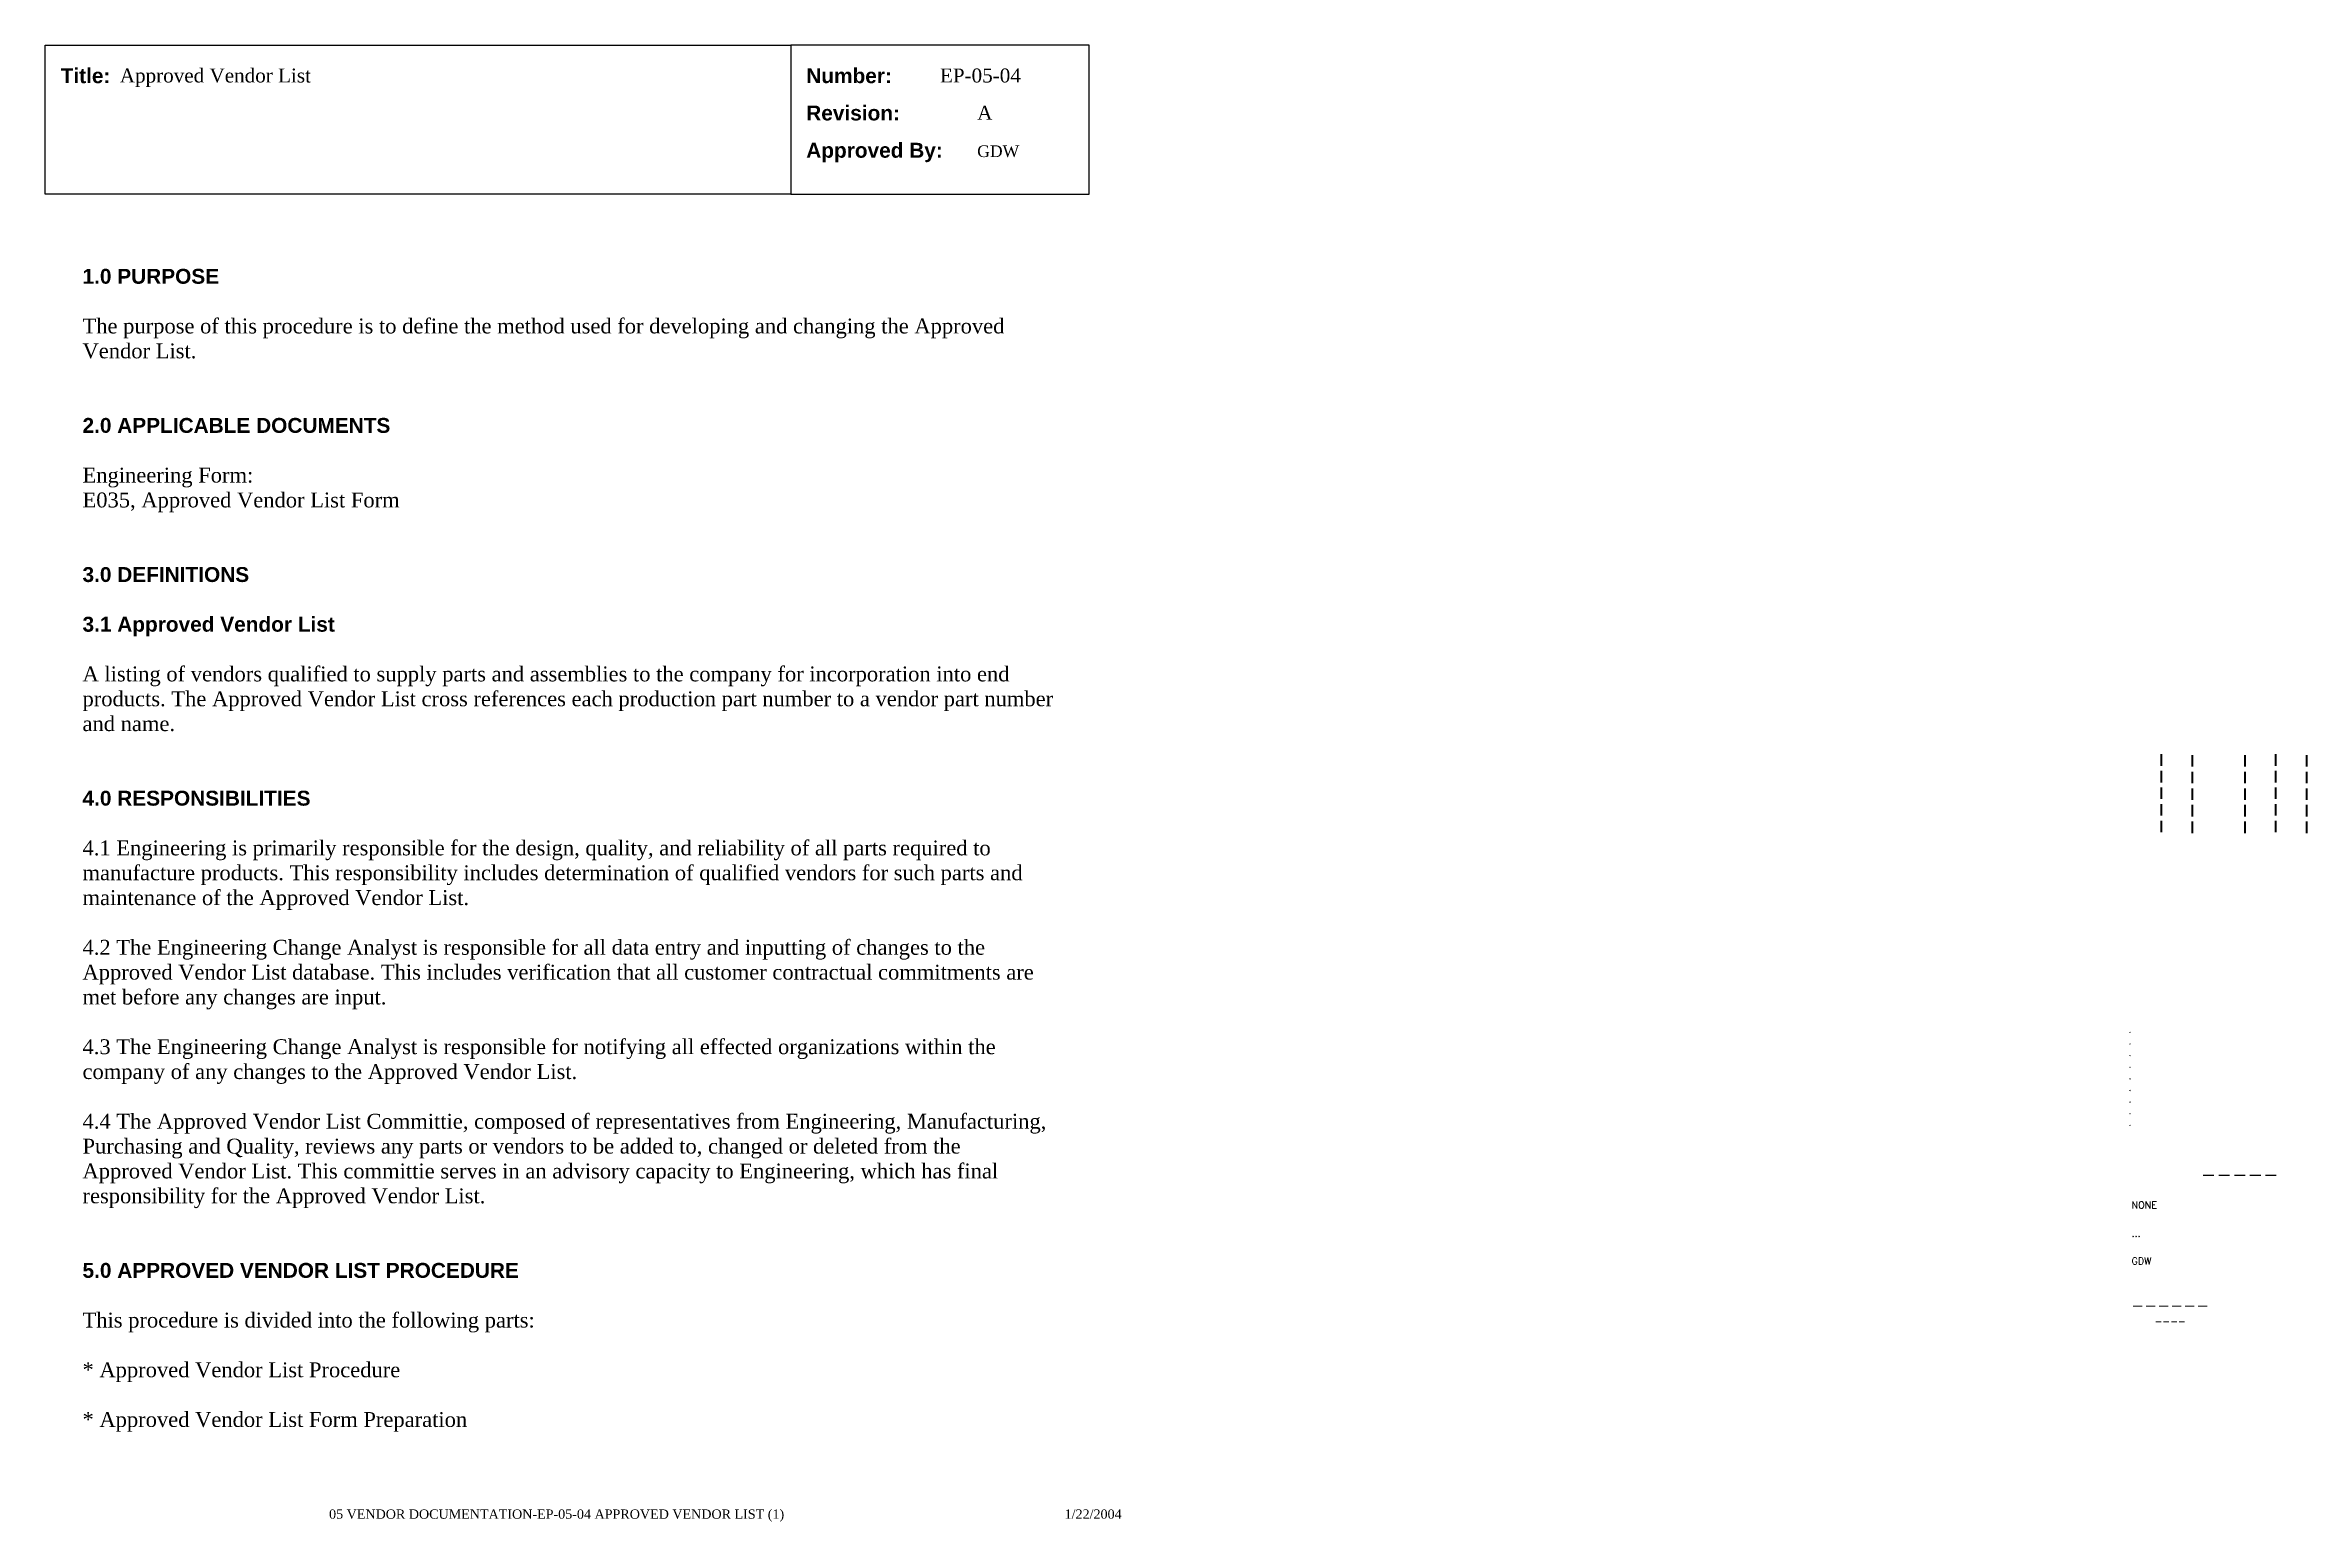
# Paper-space layout 'EP-05-04 Approved Vendor List (1)' of a CAD drawing. Header units: inches. Extents: x 1 to 31.3, y 0.2 to 20.
import ezdxf
from ezdxf.enums import TextEntityAlignment as Align

# ---------------------------------------------------------------- set-up
doc = ezdxf.new("R2010")
doc.units = ezdxf.units.IN
doc.header["$MEASUREMENT"] = 0
doc.layers.add('TitleBlock_Attributes', color=40, linetype='Continuous', plot=False)
doc.layers.add('TitleBlock_Atts_Print', color=1, linetype='Continuous')
doc.styles.get("Standard").update_dxf_attribs({"font": 'simplex.shx'})
doc.styles.add('style1', font='TIMES.TTF')
doc.styles.add('styleAtt', font='TIMES.TTF')
doc.styles.add('TBBIGTEXT', font='complex.shx')

# ---------------------------------------------------------------- blocks, each defined once
blk = doc.blocks.new('Test1')
at = {"layer": 'TitleBlock_Attributes', "style": 'TBBIGTEXT', "width": 0.8}
for tag, p, height in [('SideLine1', (29.492, 9.408), 0.25), ('SideLine2', (29.906, 9.396), 0.25), ('SideLine3', (30.612, 9.396), 0.25), ('SideLine4', (31.026, 9.408), 0.25), ('SideLine5', (31.44, 9.396), 0.25), ('File-Layout', (28.803, 3.641), 0.125)]:
    blk.add_attdef(tag, p, '', height=height, rotation=90, dxfattribs=at)
at = {"layer": 'TitleBlock_Attributes'}
for tag, p, height in [('REV1', (28.947, 6.754), 0.0625), ('REV2', (28.947, 6.598), 0.0625), ('REV3', (28.947, 6.442), 0.0625), ('REV4', (28.947, 6.286), 0.0625), ('REV5', (28.947, 6.13), 0.0625), ('REV6', (28.947, 5.974), 0.0625), ('REV7', (28.947, 5.818), 0.0625), ('REV8', (28.947, 5.662), 0.0625), ('REV9', (28.947, 5.506), 0.0625), ('SCALE', (28.983, 4.394), 0.0938), ('INCHARGE', (28.983, 4.016), 0.0938), ('DRW', (28.983, 3.641), 0.0938)]:
    blk.add_attdef(tag, p, '', height=height, dxfattribs=at)
at = {"layer": 'TitleBlock_Attributes', "style": 'TBBIGTEXT'}
for tag, height, p in [('PROJNUM', 0.188, (30.434, 4.761)), ('DWG_NUM', 0.156, (31.168, 4.127)), ('CUSTOMER', 0.156, (29.501, 3.017)), ('LOCATION', 0.0938, (29.501, 2.835)), ('DESC_1', 0.188, (29.501, 2.412)), ('DESC_2', 0.188, (29.501, 2.1)), ('DESC_3', 0.188, (29.501, 1.787))]:
    blk.add_attdef(tag, text='', height=height, dxfattribs=at).set_placement(p, align=Align.CENTER)
at = {"layer": 'TitleBlock_Attributes'}
blk.add_attdef('DRW_DATE', text='', height=0.0938, dxfattribs=at).set_placement((31.149, 3.648), align=Align.CENTER)

psp = doc.layouts.new('EP-05-04 Approved Vendor List (1)')

# ---------------------------------------------------------------- linework, layer by layer
for points in [[(1, 20), (11, 20), (11, 18), (1, 18)], [(11, 18), (15, 18), (15, 20), (11, 20)]]:
    psp.add_lwpolyline(points, close=True)

# ---------------------------------------------------------------- block references
ref = psp.add_blockref('Test1', (0, 0))
ref.add_attrib('CUSTOMER', '------', dxfattribs={"layer": 'TitleBlock_Attributes', "height": 0.1562, "style": 'TBBIGTEXT'}).set_placement((29.501, 3.017), align=Align.CENTER)
ref.add_attrib('LOCATION', '----', dxfattribs={"layer": 'TitleBlock_Attributes', "height": 0.0938, "style": 'TBBIGTEXT'}).set_placement((29.501, 2.835), align=Align.CENTER)
ref.add_attrib('DESC_1', 'Approved Vendor List', (2, 19.5), dxfattribs={"layer": 'TitleBlock_Atts_Print', "height": 0.1875, "style": 'styleAtt'})
ref.add_attrib('DESC_2', 'EP-05-04', (13, 19.5), dxfattribs={"layer": 'TitleBlock_Atts_Print', "height": 0.1875, "style": 'styleAtt'})
ref.add_attrib('DESC_3', 'A', (13.5, 19), dxfattribs={"layer": 'TitleBlock_Atts_Print', "height": 0.188, "style": 'styleAtt'})
ref.add_attrib('PROJNUM', '-----', dxfattribs={"layer": 'TitleBlock_Attributes', "height": 0.1875, "style": 'TBBIGTEXT'}).set_placement((30.434, 4.761), align=Align.CENTER)
ref.add_attrib('DWG_NUM', 'GDW', (13.5, 18.5), dxfattribs={"layer": 'TitleBlock_Atts_Print', "height": 0.1562, "style": 'styleAtt'})
ref.add_attrib('DRW_DATE', '1/22/2004', dxfattribs={"layer": 'TitleBlock_Atts_Print', "height": 0.125, "style": 'styleAtt'}).set_placement((15.055, 0.232), align=Align.CENTER)
ref.add_attrib('DRW', 'GDW', (28.983, 3.641), dxfattribs={"layer": 'TitleBlock_Attributes', "height": 0.0938})
ref.add_attrib('INCHARGE', '...', (28.983, 4.016), dxfattribs={"layer": 'TitleBlock_Attributes', "height": 0.0938})
ref.add_attrib('SCALE', 'NONE', (28.983, 4.394), dxfattribs={"layer": 'TitleBlock_Attributes', "height": 0.0938})
ref.add_attrib('REV1', '.', (28.947, 6.754), dxfattribs={"layer": 'TitleBlock_Attributes', "height": 0.0625})
ref.add_attrib('REV2', '.', (28.947, 6.598), dxfattribs={"layer": 'TitleBlock_Attributes', "height": 0.0625})
ref.add_attrib('REV3', '.', (28.947, 6.442), dxfattribs={"layer": 'TitleBlock_Attributes', "height": 0.0625})
ref.add_attrib('REV4', '.', (28.947, 6.286), dxfattribs={"layer": 'TitleBlock_Attributes', "height": 0.0625})
ref.add_attrib('REV5', '.', (28.947, 6.13), dxfattribs={"layer": 'TitleBlock_Attributes', "height": 0.0625})
ref.add_attrib('REV6', '.', (28.947, 5.974), dxfattribs={"layer": 'TitleBlock_Attributes', "height": 0.0625})
ref.add_attrib('REV7', '.', (28.947, 5.818), dxfattribs={"layer": 'TitleBlock_Attributes', "height": 0.0625})
ref.add_attrib('REV8', '.', (28.947, 5.662), dxfattribs={"layer": 'TitleBlock_Attributes', "height": 0.0625})
ref.add_attrib('REV9', '.', (28.947, 5.506), dxfattribs={"layer": 'TitleBlock_Attributes', "height": 0.0625})
ref.add_attrib('SideLine1', '-----', (29.492, 9.408), dxfattribs={"layer": 'TitleBlock_Attributes', "height": 0.25, "rotation": 90, "style": 'TBBIGTEXT', "width": 0.8})
ref.add_attrib('SideLine2', '-----', (29.906, 9.396), dxfattribs={"layer": 'TitleBlock_Attributes', "height": 0.25, "rotation": 90, "style": 'TBBIGTEXT', "width": 0.8})
ref.add_attrib('SideLine3', '-----', (30.612, 9.396), dxfattribs={"layer": 'TitleBlock_Attributes', "height": 0.25, "rotation": 90, "style": 'TBBIGTEXT', "width": 0.8})
ref.add_attrib('SideLine4', '-----', (31.026, 9.408), dxfattribs={"layer": 'TitleBlock_Attributes', "height": 0.25, "rotation": 90, "style": 'TBBIGTEXT', "width": 0.8})
ref.add_attrib('SideLine5', '-----', (31.44, 9.396), dxfattribs={"layer": 'TitleBlock_Attributes', "height": 0.25, "rotation": 90, "style": 'TBBIGTEXT', "width": 0.8})
ref.add_attrib('File-Layout', '05 VENDOR DOCUMENTATION-EP-05-04 APPROVED VENDOR LIST (1)', dxfattribs={"layer": 'TitleBlock_Atts_Print', "height": 0.125, "style": 'styleAtt'}).set_placement((7.859, 0.232), align=Align.CENTER)

# ---------------------------------------------------------------- texts
at = {"color": 5, "char_height": 0.2, "width": 2, "attachment_point": 1, "line_spacing_factor": 1.5, "style": 'style1'}
for s, insert in [('{\\fArial|b1|i0|c0|p34;Title:}', (1.207, 19.691)), ('{\\fArial|b1|i0|c0|p34;Number:\\PRevision:\\PApproved By:}', (11.207, 19.691))]:
    psp.add_mtext(s, dxfattribs=dict(at, insert=insert))
at = {"color": 5, "insert": (1.5, 17), "char_height": 0.2, "width": 13, "attachment_point": 1, "style": 'style1'}
psp.add_mtext('{\\fArial|b1|i0|c0|p34;1.0 PURPOSE\\P\\P}The purpose of this procedure is to define the method used for developing and changing the Approved Vendor List.\\P\\P\\P{\\fArial|b1|i0|c0|p34;2.0 APPLICABLE DOCUMENTS\\P\\P}Engineering Form:\\PE035, Approved Vendor List Form\\P\\P\\P{\\fArial|b1|i0|c0|p34;3.0 DEFINITIONS\\P\\P3.1 Approved Vendor List\\P\\P}A listing of vendors qualified to supply parts and assemblies to the company for incorporation into end products. The Approved Vendor List cross references each production part number to a vendor part number and name.\\P\\P\\P{\\fArial|b1|i0|c0|p34;4.0 RESPONSIBILITIES\\P\\P}4.1 Engineering is primarily responsible for the design, quality, and reliability of all parts required to manufacture products. This responsibility includes determination of qualified vendors for such parts and maintenance of the Approved Vendor List.\\P\\P4.2 The Engineering Change Analyst is responsible for all data entry and inputting of changes to the Approved Vendor List database. This includes verification that all customer contractual commitments are met before any changes are input.\\P\\P4.3 The Engineering Change Analyst is responsible for notifying all effected organizations within the company of any changes to the Approved Vendor List.\\P\\P4.4 The Approved Vendor List Committie, composed of representatives from Engineering, Manufacturing, Purchasing and Quality, reviews any parts or vendors to be added to, changed or deleted from the Approved Vendor List. This committie serves in an advisory capacity to Engineering, which has final responsibility for the Approved Vendor List.\\P\\P\\P{\\fArial|b1|i0|c0|p34;5.0 APPROVED VENDOR LIST PROCEDURE\\P\\P}This procedure is divided into the following parts:\\P\\P* Approved Vendor List Procedure\\P\\P* Approved Vendor List Form Preparation', dxfattribs=at)

doc.saveas('drawing.dxf')
